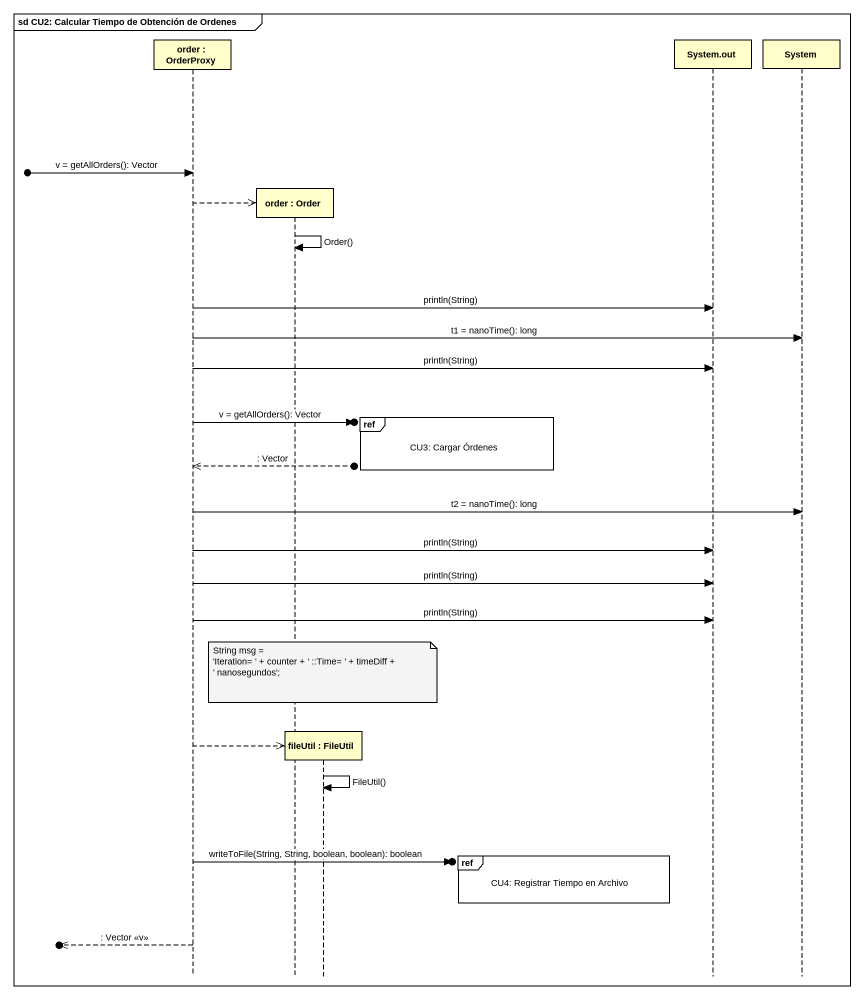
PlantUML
@startuml
mainframe sd CU2: Calcular Tiempo de Obtención de Ordenes
hide footbox
participant "order : OrderProxy" as order
participant "order : Order" as order_2
participant "fileUtil : FileUtil" as fileUtil
participant "System.out" as System_out
participant System

[o-> order : v = getAllOrders(): Vector
order -->> order_2 **
order_2 -> order_2 : Order()
order -> System_out : println(String)
order -> System : t1 = nanoTime(): long
order -> System_out : println(String)
ref over fileUtil : CU3: Cargar Órdenes
order ->o] : v = getAllOrders(): Vector
order <<--o] : : Vector
order -> System : t2 = nanoTime(): long
order -> System_out : println(String)
order -> System_out : println(String)
order -> System_out : println(String)
note over fileUtil
  String msg =
  ~'Iteration= ' + counter + ' ::Time= ' + timeDiff +
  ~' nanosegundos';
end note
order -->> fileUtil **
fileUtil -> fileUtil : FileUtil()
ref over System_out : CU4: Registrar Tiempo en Archivo
order ->o] : writeToFile(String, String, boolean, boolean): boolean
[o<<-- order : : Vector <<v>>
@enduml
